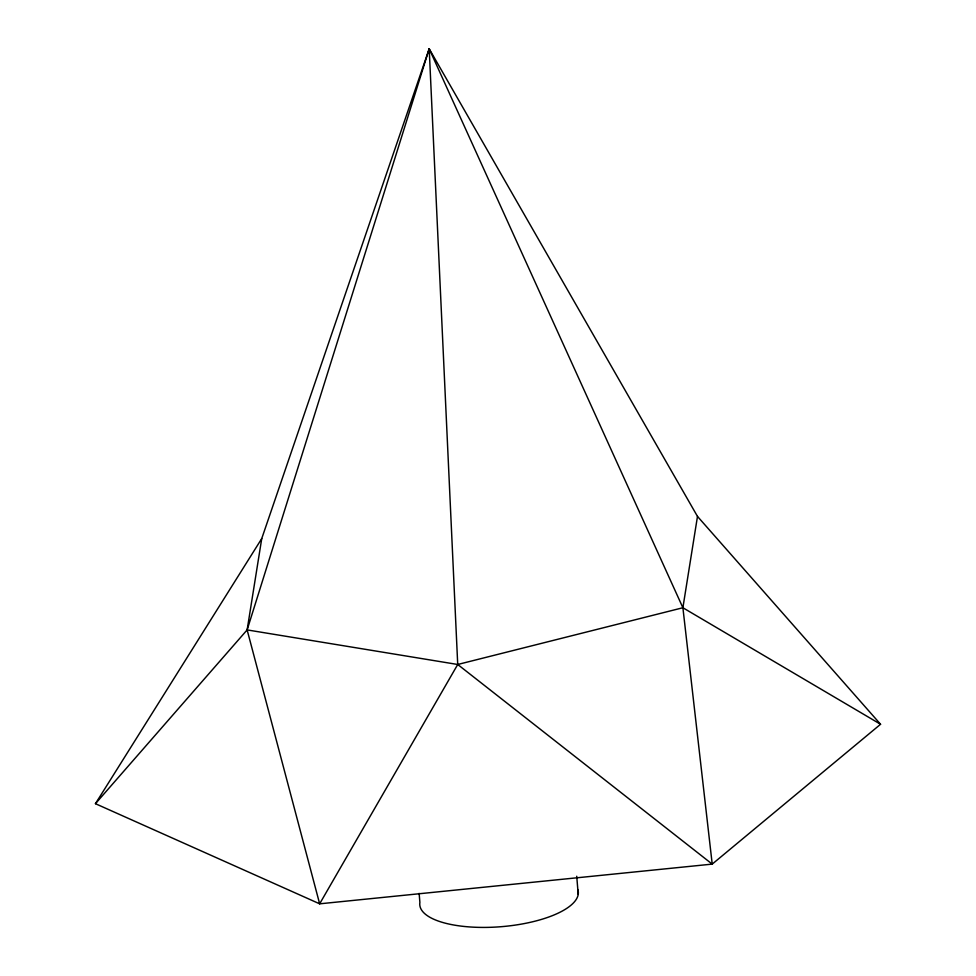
<?xml version="1.0" encoding="UTF-8"?>
<svg xmlns="http://www.w3.org/2000/svg" width="976" height="976" viewBox="0 0 976 976"><rect width="100%" height="100%" fill="white"/><g stroke="black" fill="none" stroke-linecap="round" stroke-linejoin="round"><path stroke-width="1.46" d="M95.441 803.687L247.135 629.91L457.72 664.485L712.212 864.114L682.895 607.743L429.196 48.8L457.72 664.485L319.652 903.825L247.135 629.91L261.739 538.581L429.196 48.8L697.486 516.414L880.559 724.265L712.212 864.114L319.652 903.825L95.441 803.687L261.739 538.581M457.72 664.485L682.895 607.743L697.486 516.414M247.135 629.91L429.196 48.8M682.895 607.743L880.559 724.265M576.731 876.253L578.219 894.37M419.143 893.369L419.887 902.422A79.532 28.377 -4.7 0 0 500.688 926.736A79.532 28.377 -4.7 0 0 577.963 889.917"/></g></svg>
